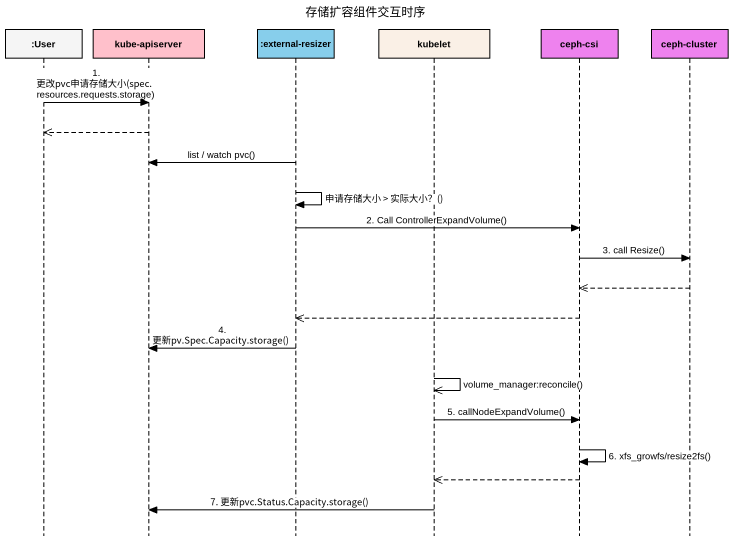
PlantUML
@startuml
title 存储扩容组件交互时序
hide footbox
participant ":User" as User #F5F5F5
participant "kube-apiserver" as kube_apiserver #FFC0CB
participant ":external-resizer" as external_resizer #87CEEB
participant kubelet #FAF0E6
participant "ceph-csi" as ceph_csi #EE82EE
participant "ceph-cluster" as ceph_cluster #EE82EE

User -> kube_apiserver : 1. 更改pvc申请存储大小(spec.resources.requests.storage)
kube_apiserver -->> User
external_resizer -> kube_apiserver : list / watch pvc()
external_resizer -> external_resizer : 申请存储大小 > 实际大小？()
external_resizer -> ceph_csi : 2. Call ControllerExpandVolume()
ceph_csi -> ceph_cluster : 3. call Resize()
ceph_cluster -->> ceph_csi
ceph_csi -->> external_resizer
external_resizer -> kube_apiserver : 4. 更新pv.Spec.Capacity.storage()
kubelet ->> kubelet : volume_manager:reconcile()
kubelet -> ceph_csi : 5. callNodeExpandVolume()
ceph_csi -> ceph_csi : 6. xfs_growfs/resize2fs()
ceph_csi -->> kubelet
kubelet -> kube_apiserver : 7. 更新pvc.Status.Capacity.storage()
@enduml
